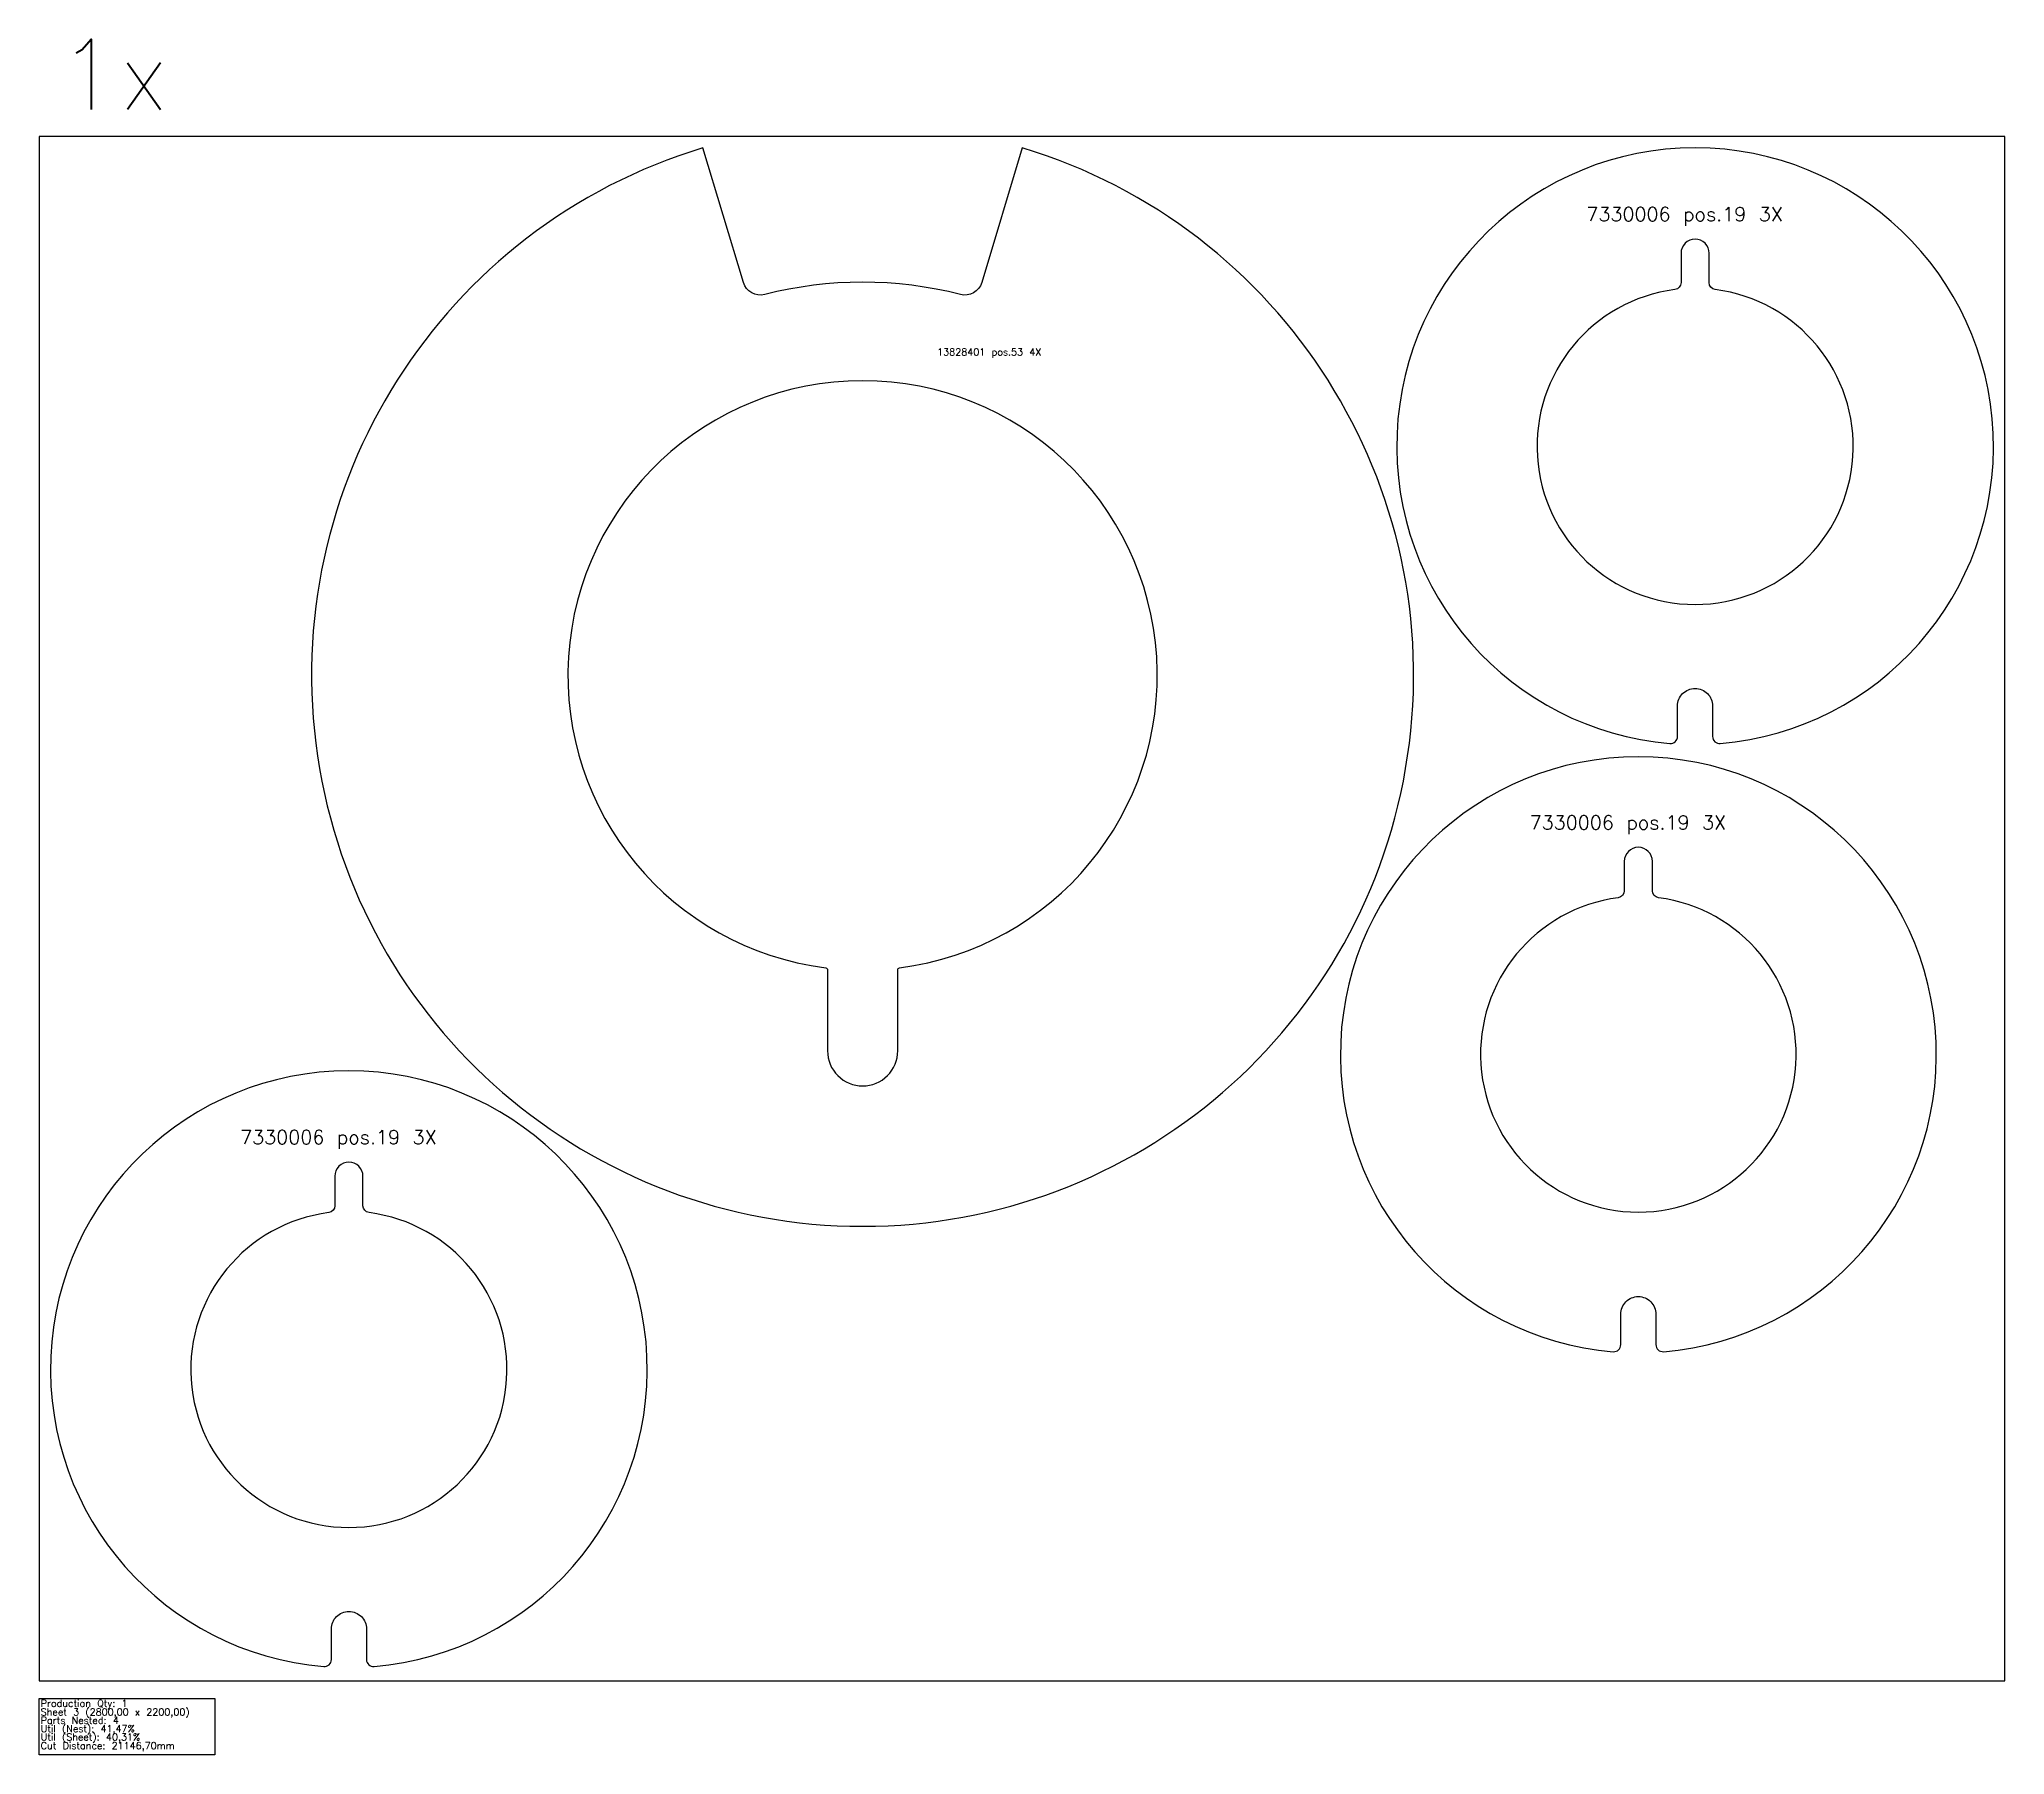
# Model space of a CAD drawing. Header units: millimetres. Extents: x 0 to 11020, y -105 to 2363.
# Drawn here: x 5880 to 8680, y -105 to 2339 of the extents above; entities that cross this region are included whole.
import ezdxf

# ---------------------------------------------------------------- set-up
doc = ezdxf.new("R2010")
doc.units = ezdxf.units.MM
for name, color, linetype in [('--NestedParts--', 7, 'Continuous'), ('sheet', 24, 'Continuous'), ('Stats', 7, 'Continuous'), ('Texto', 7, 'Continuous')]:
    doc.layers.add(name, color=color, linetype=linetype)
doc.styles.get("Standard").update_dxf_attribs({"font": 'txt.shx'})

msp = doc.modelspace()

# ---------------------------------------------------------------- linework, layer by layer
at = {"layer": '--NestedParts--', "color": 7}
for points in [[(6825.4, 2184, 6.753017), (7280.4, 2184), (7222.6, 1992, -0.402297), (7192.4, 1975, 0.12655), (6913.4, 1975, -0.402297), (6883.2, 1992)], [(8203.1, 1335.4, 0.439167), (8213.9, 1345.4), (8213.9, 1388.9, -0.414214), (8238.9, 1413.9), (8238.9, 1413.9, -0.414214), (8263.9, 1388.9), (8263.9, 1345.4, 0.439167), (8274.8, 1335.4, 23.672042)], [(8210.2, 1982.1, 15.602575), (8267.7, 1982.1, -0.377199), (8258.9, 1992), (8258.9, 2033.9, 0.414214), (8238.9, 2053.9), (8238.9, 2053.9, 0.414214), (8218.9, 2033.9), (8218.9, 1992, -0.377199)], [(7002.9, 1013), (7002.9, 897.7, 0.414214), (7052.9, 847.7), (7052.9, 847.7, 0.414214), (7102.9, 897.7), (7102.9, 1013, -0.377879), (7105.5, 1016, 15.899369), (7000.3, 1016, -0.377879)], [(8122.3, 469.1, 0.439167), (8133.1, 479.1), (8133.1, 522.6, -0.414214), (8158.1, 547.6), (8158.1, 547.6, -0.414214), (8183.1, 522.6), (8183.1, 479.1, 0.439167), (8193.9, 469.1, 23.672042)], [(8129.4, 1115.7, 15.602575), (8186.8, 1115.7, -0.377199), (8178.1, 1125.7), (8178.1, 1167.6, 0.414214), (8158.1, 1187.6), (8158.1, 1187.6, 0.414214), (8138.1, 1167.6), (8138.1, 1125.7, -0.377199)], [(6285.2, 20.5, 0.439167), (6296.1, 30.5), (6296.1, 74, -0.414214), (6321.1, 99), (6321.1, 99, -0.414214), (6346.1, 74), (6346.1, 30.5, 0.439167), (6356.9, 20.5, 23.672042)], [(6292.3, 667.2, 15.602575), (6349.8, 667.2, -0.377199), (6341.1, 677.1), (6341.1, 719, 0.414214), (6321.1, 739), (6321.1, 739, 0.414214), (6301.1, 719), (6301.1, 677.1, -0.377199)]]:
    msp.add_lwpolyline(points, format="xyb", close=True, dxfattribs=at)
at = {"layer": 'sheet', "color": 7}
msp.add_lwpolyline([(5880, 0), (8680, 0), (8680, 2200), (5880, 2200)], close=True, dxfattribs=at)
at = {"layer": 'Stats', "color": 151}
msp.add_lwpolyline([(5880, -25), (6130, -25), (6130, -105), (5880, -105), (5880, -25)], close=True, dxfattribs=at)

# ---------------------------------------------------------------- texts
at = {"insert": (5890.9, 2338.6), "char_height": 100, "attachment_point": 1}
msp.add_mtext_dynamic_manual_height_columns('{\\W0.180086; }1x', width=169.351, gutter_width=1, heights=[0], dxfattribs=at)
at = {"layer": 'Stats', "color": 60}
for s, p in [('Production Qty: 1', (5882, -37)), ('Sheet 3 (2800,00 x 2200,00)', (5882, -49)), ('Parts Nested: 4', (5882, -61)), ('Util (Nest): 41,47%', (5882, -73)), ('Util (Sheet): 40,31%', (5882, -85)), ('Cut Distance: 21146,70mm', (5882, -97))]:
    msp.add_text(s, height=10, dxfattribs=at).set_placement(p)
at = {"layer": 'Texto', "color": 3, "attachment_point": 1}
for s, insert, char_height, width in [('7330006 pos.19 3X', (8084, 2099.5), 20, 373.651), ('{\\W9.54401;   }13828401 pos.53 4X', (7159.1, 1898.1), 10, 349.599), ('7330006 pos.19 3X', (8003.2, 1233.1), 20, 373.651), ('7330006 pos.19 3X', (6166.1, 784.6), 20, 373.651)]:
    msp.add_mtext(s, dxfattribs=dict(at, insert=insert, char_height=char_height, width=width))

doc.saveas('drawing.dxf')
